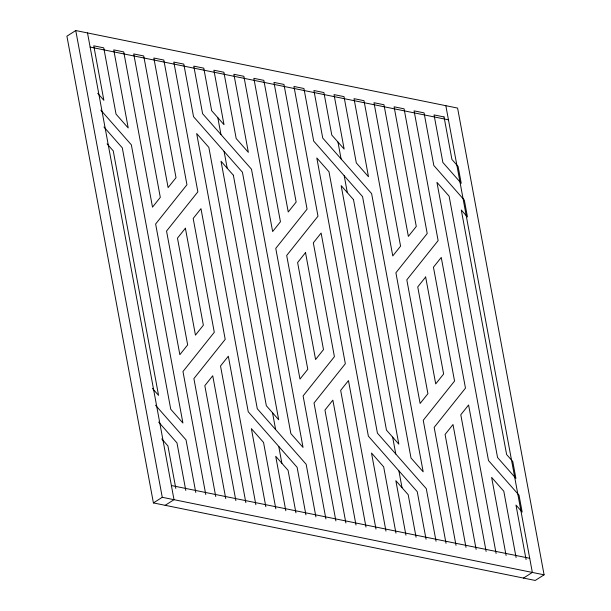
<?xml version="1.0" encoding="UTF-8"?>
<svg xmlns="http://www.w3.org/2000/svg" width="611" height="611" viewBox="0 0 611 611"><rect width="100%" height="100%" fill="white"/><g stroke="black" fill="none" stroke-linecap="round" stroke-linejoin="round"><path stroke-width="0.92" d="M75.756 30.55L66.912 36.179L153.414 502.929L535.244 580.45L544.088 574.821L457.586 108.071L75.756 30.55L162.266 497.301L544.088 574.821M153.414 502.929L162.266 497.301M165.169 505.32L174.013 499.683L87.51 32.933M523.49 578.067L532.341 572.431L445.831 105.68M90.13 47.078L448.459 119.825M171.393 485.539L529.722 558.286M97.699 93.292L103.87 100.311L93.773 45.825L103.763 47.857L116.044 114.142L128.218 127.974L113.745 49.881L123.735 51.912L152.506 207.144L160.311 197.368L133.725 53.936L143.715 55.968L168.109 187.592L176.014 177.679L153.842 58.022L163.824 60.046L186.943 184.751L155.629 223.993L179.848 354.678L187.653 344.902L166.551 231.065L197.865 191.823L173.814 62.078L183.804 64.102L193.55 116.701L242.422 172.226L290.867 433.596L303.041 447.428L251.48 169.209L202.6 113.684L193.794 66.133L203.776 68.157L211.658 110.667L224.008 124.697L213.903 70.219L223.893 72.243L236.182 138.529L248.356 152.36L233.883 74.275L243.873 76.299L272.643 231.538L280.441 221.762L253.855 78.33L263.845 80.354L288.239 211.979L296.152 202.065L273.972 82.409L283.962 84.44L307.073 209.138L275.76 248.387L299.986 379.072L307.784 369.296L286.689 255.459L317.995 216.21L293.952 86.464L303.934 88.496L313.687 141.088L362.56 196.612L410.997 457.99L423.179 471.822L371.61 193.595L322.738 138.071L313.924 90.52L323.914 92.551L331.788 135.062L344.138 149.084L334.041 94.606L344.024 96.63L356.312 162.916L368.486 176.747L354.013 98.661L364.003 100.685L392.774 255.925L400.572 246.149L373.993 102.717L383.975 104.741L408.369 236.373L416.282 226.46L394.103 106.803L404.092 108.827L427.204 233.532L395.897 272.773L420.116 403.459L427.914 393.683L406.819 279.846L438.125 240.597L414.082 110.858L424.072 112.882L433.818 165.482L464.345 200.156L467.461 217.004L461.29 209.993L506.611 454.515L512.782 461.526L515.905 478.375L497.56 457.532L449.116 196.162L436.941 182.33L488.502 460.549L519.029 495.223L522.153 512.071L515.974 505.06L526.079 559.539M100.823 110.14L131.342 144.822L182.91 423.041L170.736 409.21L122.292 147.839L103.946 126.989M107.062 143.837L113.241 150.848L158.562 395.378L152.383 388.359M155.507 405.208L186.034 439.889L195.78 492.481M158.631 422.056L176.976 442.906L185.79 490.457M161.755 438.904L167.926 445.923L175.808 488.426M516.089 557.515L503.8 491.229L491.626 477.397L506.099 555.483M496.109 553.459L468.591 404.978L460.793 414.762L486.127 551.428M476.137 549.404L452.995 424.538L445.083 434.452L466.01 547.349M456.02 545.317L434.161 427.379L465.475 388.13L441.249 257.445L433.451 267.221L454.546 381.065L423.24 420.307L446.03 543.294M436.048 541.262L426.295 488.67L377.422 433.146L328.985 171.767L316.804 157.936L368.372 436.155L417.244 491.679L426.058 539.238M416.068 537.206L408.194 494.696L395.844 480.674L405.941 535.152M337.967 142.073L341.083 158.921M344.207 175.769L347.331 192.618M392.652 437.14L395.775 453.988M398.899 470.837L402.015 487.685M395.959 533.12L383.67 466.842L371.496 453.003L385.969 531.096M375.979 529.065L348.461 380.592L340.663 390.368L365.989 527.041M356.007 525.009L332.865 400.144L324.953 410.065L345.879 522.955M335.89 520.931L314.031 402.993L345.337 363.744L321.119 233.058L313.321 242.834L334.416 356.671L303.109 395.92L325.9 518.899M315.91 516.875L306.164 464.276L257.292 408.751L208.847 147.381L196.673 133.549L248.242 411.768L297.114 467.293L305.928 514.844M295.938 512.82L288.064 470.31L275.714 456.28L285.811 510.765M217.829 117.686L220.953 134.535M224.077 151.375L227.2 168.224M272.521 412.753L275.637 429.602M278.761 446.45L281.885 463.298M275.821 508.734L263.54 442.448L251.358 428.617L265.831 506.71M255.849 504.678L228.331 356.205L220.525 365.981L245.859 502.654M235.869 500.623L212.727 375.757L204.822 385.671L225.742 498.568M215.752 496.537L193.893 378.599L225.207 339.357L200.981 208.672L193.183 218.448L214.285 332.285L182.972 371.526L205.77 494.513M185.385 228.224L177.473 238.137L195.451 335.126L203.364 325.212L185.385 228.224M305.515 252.61L297.61 262.524L315.582 359.52L323.494 349.599L305.515 252.61M425.653 277.004L417.741 286.918L435.719 383.907L443.624 373.993L425.653 277.004M444.044 116.938L434.054 114.914L442.868 162.465L461.221 183.308L458.097 166.459L451.919 159.448L444.044 116.938M353.502 199.629L341.159 185.607L386.48 430.129L398.823 444.151L353.502 199.629M233.371 175.242L221.022 161.212L266.343 405.735L278.692 419.765L233.371 175.242"/></g></svg>
